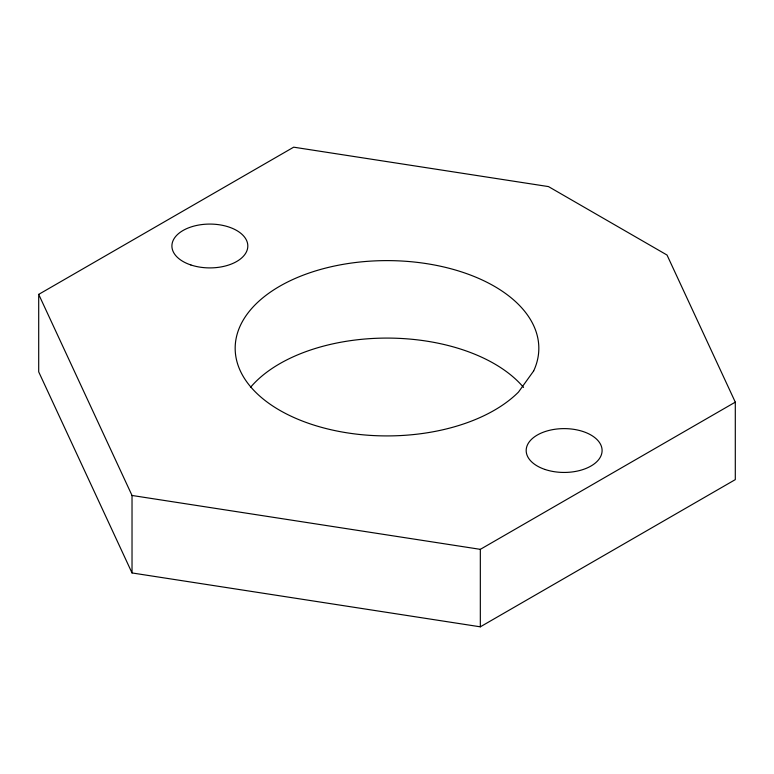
<?xml version="1.0" encoding="UTF-8"?>
<svg xmlns="http://www.w3.org/2000/svg" width="774" height="774" viewBox="0 0 774 774"><rect width="100%" height="100%" fill="white"/><g stroke="black" fill="none" stroke-linecap="round" stroke-linejoin="round"><path stroke-width="1.16" d="M38.7 294.381L293.675 147.176L548.485 186.592L667.024 255.033L735.3 402.141L735.3 479.619L480.325 626.824L132.025 572.944L38.7 371.859L38.7 294.381L132.025 495.466L132.025 572.944M132.025 495.466L480.325 549.346L735.3 402.141M480.325 549.346L480.325 626.824M250.457 387.416A151.83 87.656 0 0 1 387 338.083A151.83 87.656 0 0 1 523.543 387.416M533.654 370.949L518.483 392.089A151.83 87.656 0 0 1 262.628 398.542A151.83 87.656 0 0 1 360.636 261.941A151.83 87.656 0 0 1 533.654 370.949M190.878 264.969A37.955 21.914 0 0 0 247.815 245.987A37.955 21.914 0 0 0 190.878 227.014A37.955 21.914 0 0 0 190.878 264.969M545.157 469.508A37.955 21.914 0 0 0 602.095 450.536A37.955 21.914 0 0 0 545.157 431.553A37.955 21.914 0 0 0 545.157 469.508"/></g></svg>
